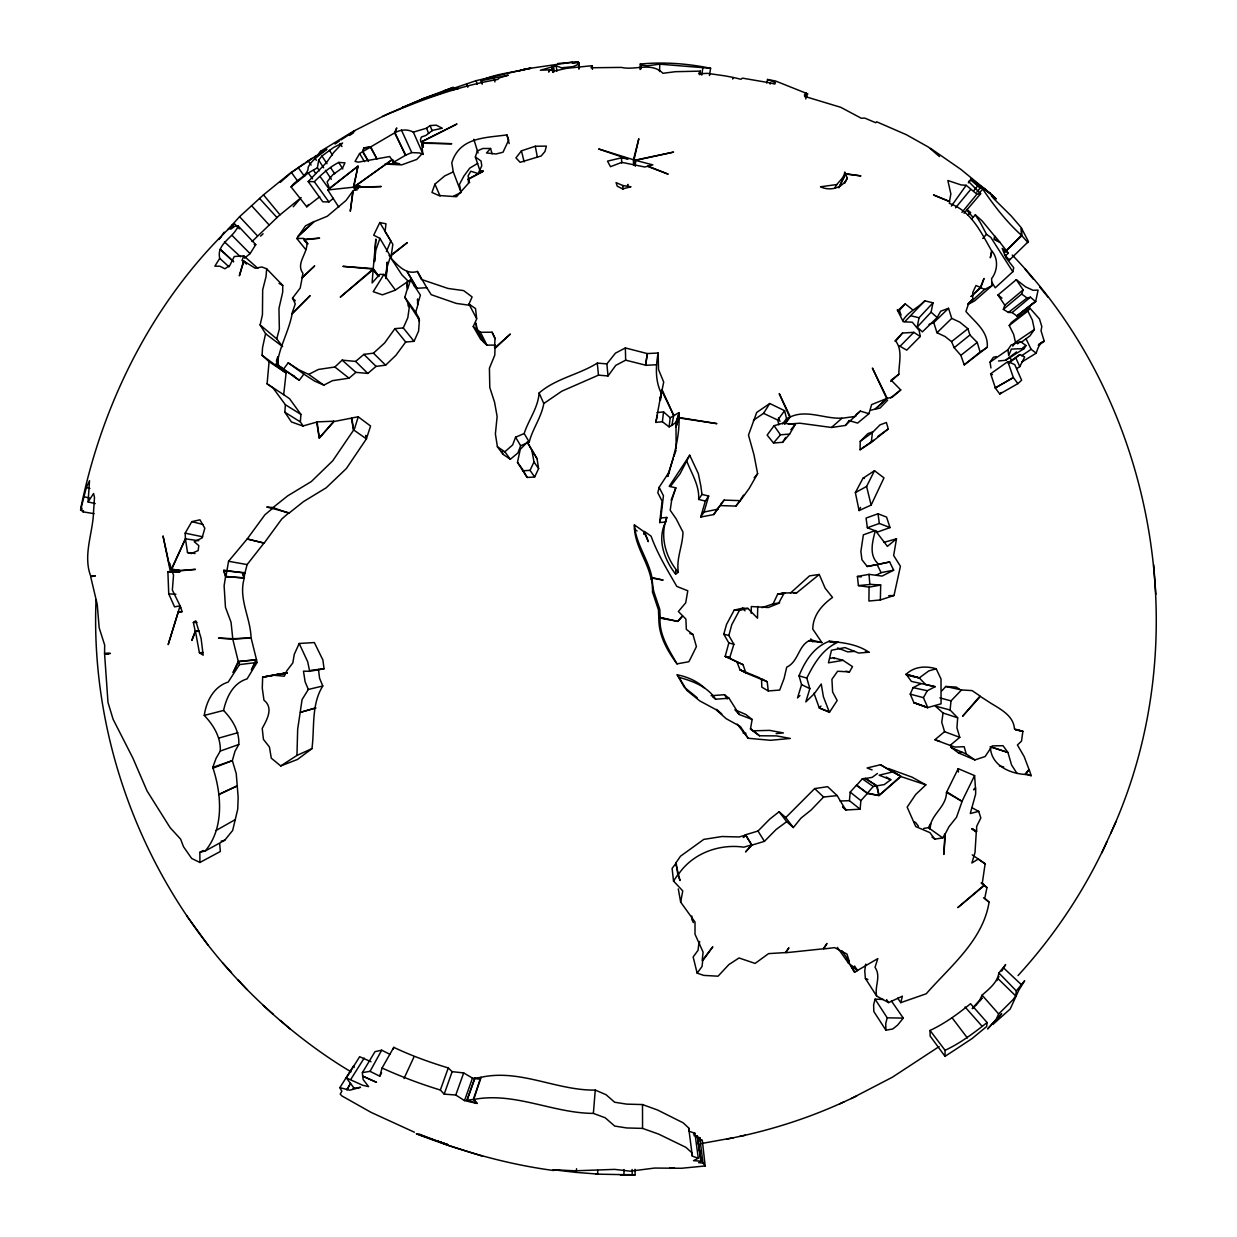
<?xml version="1.0" encoding="UTF-8"?>
<svg xmlns="http://www.w3.org/2000/svg" width="1237" height="1237" viewBox="0 0 1237 1237"><rect width="100%" height="100%" fill="white"/><g stroke="black" fill="none" stroke-linecap="round" stroke-linejoin="round"><path stroke-width="1.5" d="M691.839 916.014L691.823 919.478L693.369 922.647M635.029 1169.336L635.122 1174.887L632.215 1175.011L623.958 1175.15L623.989 1169.599M676.16 448.335L675.99 426.641L679.067 417.951L716.919 423.642L679.113 417.518L675.943 427.074L676.113 422.234L679.283 412.694L679.113 417.518M897.722 998.104L900.752 1002.65L926.25 993.759C950.294 966.298 982.998 940.367 989.074 902.16L984.76 898.263L986.956 887.563L984.451 885.383L957.809 907.587L984.296 885.012L982.317 883.002L985.131 863.813L978.281 859.05L971.865 862.993L975.003 852.587L976.302 831.852L972.313 829.006L976.627 831.326L976.658 826.378L980.817 817.982L978.73 811.364L972.174 807.838M651.93 577.54L651.25 579.797C647.91 561.196 633.823 544.79 634.411 524.905L643.889 531.647L648.343 541.651L644.462 531.415L651.095 536.178C657.496 553.96 667.377 570.056 676.809 586.415L687.787 590.776L685.7 602.836L678.371 611.511L682.468 615.639L677.799 621.376L658.811 617.851L658.44 609.841L652.456 591.92L653.523 590.776L651.822 578.066L663.14 580.091L651.93 577.54C648.544 559.572 635.741 543.893 634.411 524.905M643.874 534.399L643.889 531.647M219.691 843.758L220.356 851.489L199.915 862.467L191.642 858.432L183.509 846.726L180.633 839.15L170.103 827.63L147.033 790.907L132.931 758.188L113.108 719.285L107.99 702.43L104.604 654.157L110.402 653.399L104.557 653.569L104.681 645.111L99.176 627.824L97.228 604.336L90.672 576.689L95.404 575.901L90.703 576.102C82.678 554.81 93.115 532.76 93.579 511.175L94.491 497.382L93.579 493.486L88.09 501.944L95.218 503.552M280.722 765.95L296.957 755.405L297.669 729.351L302.075 699.585L308.338 689.457L322.795 685.994L319.579 678.293L318.636 670.67L318.667 669.387L324.063 668.753L322.888 659.986L314.353 642.56L299.199 643.487L294.251 654.388L292.844 662.877L286.721 670.949L284.263 676.222L272.82 675.155L262.661 677.118L262.275 688.128L263.96 700.204C273.887 707.858 266.852 719.965 262.213 728.392L263.435 739.37L269.419 746.978L271.29 758.173L280.722 765.95L297.545 759.425L311.971 748.632C314.677 727.634 311.136 704.549 322.795 685.994M751.184 613.289L751.323 606.547L768.332 607.506L778.506 603.424L784.227 593.033L796.922 592.662L819.25 574.478L825.125 588.178L832.547 597.44C821.956 604.939 812.895 615.407 812.771 629.107L821.894 642.529L809.075 640.921M757.74 606.393L757.492 618.191L747.937 608.403L742.71 608.14L734.19 610.119L726.521 624.453L723.784 634.21L728.825 642.962L725.222 656.213L743.066 664.686L745.849 672.959L767.203 681.757L768.27 690.942L779.697 690.076L784.057 678.572L786.717 667.16C799.056 661.424 798.128 644.508 810.884 639.946L821.894 642.529M858.416 585.596L869.07 587.158L868.915 601.027L880.357 599.96L880.682 585.055L870.941 584.374L858.416 585.596L857.411 576.457L869.023 574.355L882.089 576.086L893.671 570.164L889.635 561.969L877.064 564.443L881.1 572.654L893.671 570.164M96.053 599.605C89.543 755.034 156.279 911.592 273.222 1014.216M640.086 69.55L640.271 64.046C663.759 61.788 687.525 63.535 710.595 68.282L709.497 75.55M641.153 68.793L641.292 65.128L640.271 64.046M659.553 71.514L659.8 64.185L710.595 68.282M945.006 1056.321L945.083 1050.306L930.038 1030.467C944.975 1023.432 957.871 1013.984 970.519 1003.717L987.095 1022.52L986.662 1026.524L972.127 1038.523L954.253 1050.337L945.006 1056.321L930.116 1036.018L930.038 1030.467M633.808 165.217L634.04 159.789L638.818 138.73L633.437 159.743L633.514 165.201M635.184 165.542L635.416 160.114L673.562 152.105L635.632 160.377L635.261 166.16M766.677 83.049L767.543 79.477L775.537 80.993L806.292 93.301L806.261 94.321L807.622 93.826L805.72 98.975M871.296 442.444L888.274 428.93L886.388 422.513L880.033 424.848L872.41 432.548L871.296 442.444L860.071 449.742L860.241 441.346L867.864 433.646L872.626 431.883M957.67 717.8L943.058 713.007L935.265 706.049L950.093 710.007L957.67 717.8L956.943 727.928L959.773 737.345L950.124 745.401L934.909 739.726L944.573 731.67L959.773 737.345M635.122 1174.887L595.724 1174.114L597.579 1174.068L597.749 1170.372M890.686 381.46L898.851 374.223C898.789 363.291 902.902 350.643 895.758 341.072L902.515 333.047L913.834 332.336L920.235 336.495L906.736 350.148L899.438 345.958M203.115 850.515L199.853 852.308L199.915 862.467M929.93 829.084C930.023 814.843 946.444 807.405 946.475 792.407L958.196 768.656L974.586 775.614L975.436 787.613L973.658 789.824L975.699 788.062L975.622 794.231L970.272 813.529L978.73 811.364M386.238 278.387L387.166 262.074L385.774 278.541L387.088 267.161L390.505 256.368L379.945 238.385L373.698 235.2L379.805 222.536L385.99 223.789L385.078 231.52L392.84 244.292L391.325 254.961L407.329 242.607L391.557 255.178L391.155 258.409L401.948 274.908L408.658 281.649M701.982 494.429L708.677 496.037L705.337 501.062L698.642 499.439L701.982 494.429L700.838 486.002L698.348 473.663L689.72 455.216L669.202 486.342L675.835 487.826L671.567 500.846L670.207 510.262L676.129 518.798L682.963 532.126C682.778 545.749 676.098 558.413 678.324 572.267L675.618 574.107L675.835 570.458M303.189 426.038L300.344 421.879L300.916 414.395L289.52 398.654L283.675 394.665L286.103 373.033L269.078 361.683L262.089 355.297L262.553 347.535L265.584 333.727L260.126 324.929L262.445 314.708L262.677 289.845L266.048 276.578L266.666 268.8L261.842 266.976L255.209 268.243L243.859 261.115L239.359 275.82L243.473 261.363L242.004 260.404L243.813 255.873L257.837 268.321M1016.319 990.914L1015.747 995.955L1012.763 999.975L998.661 1013.953L996.202 1019.288L987.59 1028.968L1001.692 1013.675L992.924 1024.422L1010.212 1009.005L1018.731 990.327L1024.669 980.725L1016.319 990.914L998.877 972.978L1005.635 964.597L1001.707 971.107M930.317 827.213L930.58 823.61L928.399 827.661L923.652 828.419M679.067 417.951C679.484 438.223 673.547 457.195 667.733 476.353M243.055 574.339L244.385 577.787C237.999 598.754 250.709 617.68 251.049 638.168L232.772 638.679L231.041 622.226L225.459 607.29L224.113 585.735L225.536 576.736L223.665 570.458L226.959 570.597L228.551 561.273L247.199 538.976L264.146 543.105L281.835 518.922L288.948 512.783L266.759 507.015L273.021 507.572L288.824 513.309L303.498 501.603L326.212 487.78L346.391 468.514L366.399 438.872L353.566 429.873L351.339 418.137L334.098 421.523L319.27 438.037L316.641 422.111L302.833 426.023L291.437 421.956L284.819 412.215L285.391 404.746L272.944 387.83L267.099 383.857L269.078 361.683M372.955 269.078L378.738 276.191L373.234 268.599L342.881 266.357L372.955 269.078L340.268 297.158L373.141 269.681L372.105 282.964L379.759 274.367L383.918 274.428L395.283 289.922M869.843 584.544L869.023 574.355M595.26 1090.091L606.037 1094.699L614.619 1102.229L626.68 1104.131L642.498 1104.564L657.62 1110.037L683.195 1122.84L688.669 1127.958L688.994 1131.236L694.916 1133.247L698.287 1158.203L692.364 1156.193L692.04 1152.915L685.901 1147.348L658.702 1134.128L642.56 1128.391L626.742 1127.958L614.681 1126.057L605.202 1117.784L593.373 1113.393L595.26 1090.091C556.48 1090.678 519.756 1068.521 480.667 1077.381L473.771 1099.461L477.126 1103.419L464.524 1100.605L455.773 1095.023L444.191 1094.127L440.357 1090.029C420.271 1083.875 401.097 1076.654 382.063 1068.026L379.79 1076.205L370.049 1071.35L362.395 1072.603L362.627 1075.974L376.527 1082.329L362.704 1076.221L363.168 1079.592L368.626 1086.627L362.735 1085.297L346.345 1077.906L359.658 1056.707L371.007 1061.733M867.338 793.52L860.89 800.633L860.132 809.199L849.432 800.679L850.19 792.113L856.638 785L867.338 793.52L879.012 795.515L900.984 776.589L925.864 784.861L915.72 794.463L907.154 807.127L915.751 826.579L929.899 832.625L934.847 839.134L942.764 837.897L944.944 833.846L943.846 854.442L945.331 833.753L948.98 826.733L956.526 817.27L962.401 800.509L974.586 775.614M964.241 364.853L979.982 352.158L979.75 350.813L977.23 342.433L969.916 334.995L967.922 328.733L959.819 322.161L951.732 318.388L948.532 308.291L933.765 322.625L936.981 332.738L945.053 336.51L951.531 341.628L954.175 347.69L960.84 355.328L964.241 364.853L987.265 347.257C988.456 331.222 975.019 322.269 965.927 311.477L968.355 304.317L972.761 298.998L972.792 292.365L975.978 285.531L980.4 287.355L984.018 278.449L980.802 287.68L971.122 296.432M88.09 501.944L89.528 480.683L86.312 487.625L80.544 510.247L81.719 507.866L81.967 511.005L83.126 511.871L94.027 513.649M950.093 710.007L951.021 700.869L961.52 689.968L972.096 690.602L980.06 696.014L962.602 716.254L980.353 696.446L990.914 703.265C1000.718 709.311 1013.675 715.821 1014.464 728.964L1022.891 731.33L1021.499 741.164L1017.417 744.968L1024.143 756.565L1028.998 769.352L1025.086 774.424C1009.237 773.45 990.791 765.007 990.404 746.777L1007.954 752.483L1011.557 764.945L1017.061 773.512M699.214 944.852L699.585 941.465M597.579 1174.068L576.148 1172.398L576.566 1168.718M698.704 944.651L698.055 950.294L693.153 956.974L697.142 973.148L703.745 975.39L718.032 976.194L728.809 964.644L739.03 957.964L755.096 963.422L768.579 953.619L785.34 952.583L788.897 947.82L785.851 952.737L823.208 948.81L826.981 943.444L823.734 948.949L834.588 947.635L846.943 954.021L849.262 961.412L848.489 963.175L857.875 970.225L877.806 958.613L875.023 967.334C881.409 976.534 874.389 986.291 876.646 996.048L888.599 1002.619L902.391 996.187L900.752 1002.65M669.124 426.873L671.877 425.404L673.686 415.385L661.702 390.413L655.811 422.405L662.367 421.709L669.124 426.873L670.191 417.781L678.556 412.833M660.481 400.216L661.702 390.413M662.367 421.709L663.573 411.906L657.017 412.617M199.853 852.308L205.187 851.01L224.747 840.248L232.664 830.444L237.72 809.245L238.169 797.401L236.252 773.651L232.34 760.616L234.999 751.261L238.772 744.519C239.653 731.33 232.401 719.702 223.588 710.44C226.448 697.204 233.066 683.025 247.106 678.881L257.064 662.46L256.198 659.599L238.602 661.733L233.082 672.557L238.262 661.378L232.772 639.142L218.501 638.106L232.772 638.679M656.491 364.745L645.637 365.317L647.276 353.581L658.115 353.009L658.548 369.585L663.712 382.109L659.893 400.432L661.223 393.134C655.084 380.656 655.734 366.415 658.115 353.009M373.234 268.599L375.847 239.097L374.533 261.595L375.847 250.214L379.945 238.385M865.684 964.102L864.756 970.829L865.405 978.482L876.646 996.048M645.637 365.317L647.276 353.581L625.365 347.937L615.454 353.148L606.872 363.894L608.032 375.955L598.461 375.151L561.799 391.201L543.785 403.525C541.419 417.395 532.668 428.497 529.235 442.042L520.653 445.753L517.932 452.928L510.324 459.283L502.871 454.211L497.398 446.727L495.388 433.924L497.135 416.513L494.568 402.257L489.79 387.521L489.419 368.178L494.785 355.127L495.001 348.401L510.34 334.052L494.599 348.045L494.986 338.706L492.079 332.227L480.435 332.274L477.065 329.351L475.998 323.073L476.647 329.459L483.992 342.108L480.575 339.185L473.23 326.522L476.709 318.899L475.518 308.539L468.962 304.086L472.101 296.942L463.674 290.618L448.01 288.453L421.322 279.423L417.426 271.46C406.123 274.97 398.144 265.615 391.155 258.409M659.677 522.555L660.836 517.963L666.82 517.437L665.661 522.029L659.677 522.555L662.12 501.171L657.806 492.743L659.135 487.332L669.495 471.452L667.516 476.4L673.299 458.107M943.058 713.007L941.744 722.253L944.573 731.67M660.836 517.963L663.449 495.743L659.135 487.332M699.786 74.73L700.312 71.127L675.325 71.7L662.939 73.292C651.234 61.634 635.308 70.695 621.33 67.401L590.977 67.772L592.307 65.685L566.345 68.36L554.593 71.004L550.372 69.767L548.64 72.055L549.754 69.844L540.368 70.231L556.248 65.762L561.459 67.819L572.932 66.643L576.952 64.958L578.808 62.685L579.411 68.19M701.735 75.086L702.848 67.819M752.127 719.455L739.262 714.491L734.902 709.775L745.834 714.491L752.127 719.455L750.457 729.15L759.533 735.783L776.48 735.891L790.35 738.443L770.481 740.298L748.215 738.273L737.237 724.124M319.455 170.799L317.414 167.799L318.682 160.083L321.945 156.017L333.665 147.435L342.587 143.013L333.665 152.491L326.784 162.171L308.199 181.561L322.78 201.801L328.918 201.94L333.433 198.337M883.79 542.409L896.5 538.791L893.655 555.521L900.428 566.268L893.995 595.523L880.357 599.96M225.938 576.442L226.912 571.061L244.957 572.7L243.998 578.081L225.938 576.442L223.665 570.458L229.293 571.107M697.142 973.148L702.044 966.468L702.693 960.824L712.806 946.769L702.168 960.608L703.095 952.134L695.008 934.213L695.024 922.044L680.659 902.113L682.762 890.903L673.531 881.053L672.093 868.389L676.175 863.086L677.814 874.652L680.025 880.497L675.634 863.256L680.505 856.205L703.807 839.382L722.052 836.521L739.169 836.97L745.756 835.052L751.601 844.902L745.571 851.937L751.895 845.134L764.435 841.346L776.094 829.517L786.701 821.677L793.334 827.538L801.05 818.059L811.116 810.019L823.595 797.015L837.155 795.623L845.768 809.988L860.132 809.199M356.921 190.235L354.091 185.473L357.988 166.16L329.444 188.411L327.125 181.901L332.629 174.896L342.773 167.598L344.953 162.82L338.737 162.418C329.088 167.412 321.883 174.17 314.322 181.7L308.199 181.561M948.532 308.291L940.677 311.198L937.167 317.507L922.415 331.856L917.174 327.125L919.045 317.77L932.976 302.833L924.797 300.823C917.885 308.09 908.345 311.477 902.917 320.429M917.174 327.125L931.09 312.188L932.976 302.833M606.872 363.894L597.301 363.09C578.761 374.78 555.97 378.321 539.116 392.979C538.08 407.916 528.647 419.621 524.163 433.522L515.582 437.218L512.659 444.918L504.851 451.799L497.398 446.727M998.877 972.978C997.486 982.518 988.951 989.09 982.085 995.166L979.719 1000.068L972.344 1008.356M205.187 851.01C224.314 828.326 221.624 794.015 212.764 767.388L216.042 758.374L220.279 751.06C220.897 737.267 213.553 725.176 204.275 715.419C206.254 701.286 213.738 686.612 228.196 682.066L239.483 664.594L238.602 661.733M355.39 190.328L353.395 187.204L357.988 166.16L327.79 189.972L338.783 207.151M1021.855 361.977L1036.204 353.148C1037.673 348.741 1039.327 342.896 1044.244 341.257L1041.028 330.774L1041.817 326.537L1039.467 318.96L1029.926 308.168L1011.278 322.594L1009.222 325.486L1013.721 334.531L1015.469 342.324L1012.794 346.159M517.483 462.375L520.251 449.387L527.287 442.166L537.059 458.757L538.605 468.622L534.662 477.018L527.148 477.451L517.483 462.375L522.957 469.859M655.811 422.405L657.45 414.983M878.842 564.381L867.23 566.484L861.942 559.758L860.875 551.516L863.364 534.832L875.332 530.549C872.533 541.636 868.389 555.8 878.842 564.381L889.635 561.969M80.962 507.371C102.795 401.004 154.749 298.086 234.272 223.51L239.375 228.814M415.694 312.296L418.075 304.209L417.58 298.952L417.611 304.348L420.41 295.133L410.498 279.856L407.019 282.067L407.22 289.226L404.824 297.328L415.694 312.296L418.941 318.141L418.864 320.955L418.462 318.296L419.405 319.981L418.585 331.114L414.055 341.319L405.674 342.03L395.917 355.297L385.619 365.178L376.063 366.384L367.806 373.419L355.916 372.368L349.05 378.182L332.552 380.64L323.847 385.124L314.507 381.042L303.869 374.115L299.292 380.254L278.511 365.564L277.923 359.781L276.933 359.519L277.753 356.612L278.047 365.796L276.021 364.451L277.923 359.781C280.985 344.087 289.149 329.8 292.118 313.904L310.131 295.612L291.917 313.672L295.272 303.869L292.489 298.163L300.174 288.097L302.168 277.877L314.662 265.893L302.014 277.706L302.972 273.331C295.566 263.589 307.472 253.755 306.931 243.287L304.055 239.808L319.61 238.169L304.364 239.313L303.591 238.385L296.803 238.494L305.477 225.861L313.951 221.531L297.7 236.731L314.167 221.655L327.279 216.259L346.02 200.471L352.839 191.086L350.287 211.249L353.225 190.915L357.864 187.421L381.212 186.54L358.204 187.034L359.998 185.782L356.132 185.596L357.941 188.72M745.865 672.619L740.174 669.851L759.905 677.938M265.584 333.727L282.624 346.623L276.732 338.876L279.346 329.011L278.959 308.43L282.685 292.21L282.747 285.422L266.666 268.8M913.664 702.554L927.765 707.564L941.063 703.807L941.017 679.005L936.208 668.8C925.755 665.676 914.282 666.403 906.149 674.273L911.375 681.386L935.157 686.69L927.286 690.741L923.436 697.668L927.765 707.564L913.664 702.554L927.425 707.703M666.82 517.437C659.599 536.069 665.521 557.593 678.324 572.267M883.373 999.465L875.1 999.156L873.631 1004.707L873.817 1011.526L885.924 1030.205L892.758 1028.983L897.567 1025.148L903.288 1018.097L891.398 1000.949M875.1 999.156L887.223 1017.835L885.754 1023.386L885.924 1030.205M991.734 282.067L995.244 287.819L1012.809 271.753L1013.737 267.702L1006.145 257.992L1002.171 248.39L1008.325 253.121L1005.588 255.719M729.397 657.96L725.299 656.445L729.722 657.697L733.881 644.261L728.84 635.509L731.763 624.716L739.432 610.382L747.937 608.403M279.964 674.985L280.505 673.84L287.123 672.851M367.559 159.805L362.936 151.517L363.972 147.883L370.775 146.847L394.557 132.916L396.721 127.937L395.02 132.73L405.349 155.274L411.766 152.599L419.559 152.94L422.838 154.269M782.588 423.966L786.531 418.616L784.614 410.684L769.77 403.509L756.704 412.447L748.493 435.099L753.952 454.675L757.616 473.663L749.235 488.368L740.375 500.645L724.124 500.104L713.749 514.546L700.699 517.066L705.337 501.062M700.699 517.066L704.039 512.041L708.677 496.037M848.969 420.534L857.597 423.1L868.962 413.684L871.59 404.623L886.713 398.515L872.394 368.054L887.192 398.376L874.946 409.215L879.986 408.071L887.671 400.154M83.126 511.871L83.497 510.634M813.961 693.168L819.296 707.981L829.439 712.357L837.171 700.529L832.609 691.978L831.929 679.299L837.619 671.243L849.463 671.907L852.54 666.65L843.046 660.342L828.434 662.816L831.48 650.245L844.995 647.585L858.694 653.059L868.992 652.224C857.473 644.322 842.768 642.42 829.053 641.338C813.559 647.245 805.009 661.13 799.025 675.819L801.561 684.633L797.525 697.915L799.937 695.581M829.053 641.338L838.191 642.096C822.574 648.961 814.07 663.511 806.787 678.108L809.848 688.622L805.813 701.92L814.286 693.71L821.244 684.03L823.394 696.74L829.439 712.357M410.498 279.856L407.7 289.071L407.019 282.067L395.175 290.216L382.403 294.839L373.234 291.685L383.918 274.428M365.765 435.532L366.399 438.872L370.574 426.038L358.235 416.823L354.555 428.682L332.722 460.813L311.322 481.549L287.695 495.851L273.021 507.572M177.54 572.082L167.876 571.649L168.742 593.884L174.556 606.872L180.076 605.821L182.071 611.449L178.329 611.959L168.17 644.616L180.076 605.821L172.345 590.049L173.536 575.081L172.206 571.587L195.461 569.376L172.221 571.046L171.649 569.407L185.442 538.822L185.163 533.162L186.37 531.044L191.812 521.643L199.946 519.818L204.832 528.23L202.079 537.956L194.224 541.682L198.817 545.625L198.167 550.573L191.333 553.527L187.498 552.537L185.442 538.822L198.755 540.739M665.661 522.029C656.77 539.394 664.284 559.789 675.618 574.107M263.914 543.151L247.106 564.582L244.911 573.148L226.959 570.597M679.283 412.694L676.113 422.234L671.877 425.404M480.126 171.123L475.348 156.975L477.296 150.945L482.801 148.502L490.563 148.471L492.079 153.836M874.497 470.694L866.596 486.45L855.37 492.604L859.081 510.556L871.126 505.083L883.976 477.884L874.497 470.694L862.962 478.286L855.37 492.604M671.181 500.073L675.835 487.826M805.117 96.764L806.292 93.301L807.622 93.826M1016.288 279.67L1025.628 286.891L1033.127 290.308L1038.09 290.107L1035.632 301.627L1016.969 316.053L1012.113 312.559L1008.418 312.42L1003.346 309.374L1004.8 305.23L1023.123 289.891L1016.288 279.67L997.981 295.009L1004.8 305.23M1003.346 309.374L1021.654 294.035L1023.123 289.891M444.191 1094.127L452.139 1071.659L448.273 1067.933C429.517 1062.258 411.442 1055.733 393.783 1047.352L382.063 1068.026M464.524 1100.605L472.488 1078.123L478.58 1079.097M466.967 1100.389L474.915 1077.922M440.357 1090.029L448.273 1067.933M673.902 456.407L676.144 450.113M455.773 1095.023L463.689 1072.927L472.488 1078.123M466.983 1100.203L474.9 1078.107L481.178 1077.381L473.261 1099.477L466.983 1100.203L477.126 1103.419L473.261 1099.477M195.461 631.349L199.404 652.749L203.162 655.177L201.105 638.4L195.74 620.804L193.359 622.458L195.214 631.117L191.859 640.395L195.461 631.349L199.049 631.272M490.563 148.471L486.497 152.971L496.052 153.976L503.011 152.244L508.685 140.075L506.938 134.91C485.09 137.941 459.607 137.152 451.783 162.82L453.283 171.881L444.717 175.917L434.914 184.174L431.96 192.446L438.718 195.477L456.484 196.729L468.467 183.292L468.344 179.272L483.296 171.216L479.662 170.52L481.765 165.82L481.085 161.057L475.348 156.975M354.091 185.473L355.869 185.473L392.438 159.635L393.984 162.944L389.701 156.542L358.204 162.171L355.065 161.398L359.596 153.543L362.565 151.687L363.972 147.883L370.389 147.188L376.852 158.769M651.822 578.066L652.626 591.564M1110.671 833.429C1197.942 643.843 1157.121 405.179 1012.237 255.038M1016.706 368.564L1019.783 366.631L1024.684 356.952L1019.876 354.571L1007.985 362.797M393.103 1049.115L393.783 1047.352M670.392 486.466L680.01 473.833L689.72 455.216M913.818 702.461L910.231 694.127L913.092 687.648L920.962 683.613M386.408 251.606L390.83 240.937L379.805 222.536M1004.459 254.575L1009.377 260.141L1009.84 259.043M1009.377 260.141L1028.442 241.54L1021.19 227.623L1011.278 216.027L993.759 198.678L991.285 195.662L994.378 197.642L991.687 194.766L996.249 198.941L983.631 188.225L987.775 191.89L985.827 190.452M278.511 365.564L283.644 368.982L288.206 362.843L298.859 369.755L308.709 374.394L318.373 369.461L334.871 367.002L342.154 360.137L355.622 361.42L363.894 354.37L373.435 353.163L384.661 342.943L394.897 328.64L403.277 327.929L407.808 317.739L409.524 305.74L408.55 303.003L408.519 306.59L408.071 303.158L404.824 297.328M1018.036 975.56C1054.357 935.852 1084.633 890.485 1106.991 841.516M1101.842 852.927L1116.037 821.584M859.081 510.556L860.55 507.356M404.02 1078.478L413.9 1057.078M293.246 206.78L299.818 199.172M180.215 570.489L171.402 569.113L185.442 538.822M256.198 659.599L251.389 669.975L256.554 659.939L251.065 637.704L232.772 639.142M838.949 187.668L845.489 173.69L844.763 172.036C844.051 178.978 837.279 181.932 834.913 187.916M998.506 361.003L1005.604 360.261L1016.582 351.942M534.662 477.018L530.054 470.354L533.997 461.958L531.833 450.144L527.287 442.166M761.915 607.661L773.094 603.888L777.656 594.177L784.227 593.033M996.898 980.585L998.939 976.441M838.872 187.545L845.691 174.046L860.921 175.901L845.489 173.69M844.701 183.262L847.268 178.205L845.691 174.046M990.914 367.946L990.079 362.116L1007.892 349.793L1011.124 345.015L1020.448 341.582L1026.03 345.54L1024.112 348.602L1005.604 360.261M789.608 434.094L795.391 424.214L782.727 423.209L774.053 425.729L767.141 435.099L773.512 443.001L782.634 442.305L789.608 434.094L780.47 434.79L773.512 443.001M370.049 1071.35L381.692 1050.198L389.81 1054.233M379.79 1076.205L381.584 1072.943M229.031 266.852L219.738 258.332C216.119 243.797 233.623 237.875 238.2 225.969L255.765 244.617L250.075 253.631L244.524 258.162M234.272 223.51L232.401 226.618L232.401 224.809L230.747 229.201L234.937 226.17L238.2 225.969M362.395 1072.603L374.997 1051.651L381.692 1050.198M673.531 881.053L677.814 874.652M782.634 442.305L785.665 437.419M350.875 1079.252L364.188 1058.068M414.41 1132.226L370.992 1112.341L341.845 1095.889L340.206 1094.065L341.845 1091.281L339.866 1087.648L353.55 1065.954L354.138 1067.546M753.395 420.286L763.554 413.344L769.77 403.509M740.546 499.686L743.437 495.14M700.312 71.127L698.611 73.772L707.425 73.354L725.547 75.967L732.984 77.39L732.66 79.013L733.618 77.514L740.963 79.276L742.37 78.132L770.264 82.91L770.094 84.008L770.867 83.08L774.764 84.07L775.475 82.693L767.543 79.477M713.749 514.546L718.651 507.046M219.738 258.332L214.851 266.187L219.892 266.233L224.887 268.785L229.773 265.507L234.288 256.492L243.813 255.873M990.079 362.116L993.311 357.338L996.388 356.565M678.371 874.482C692.349 853.437 719.176 843.572 743.824 847.175L751.601 844.902M1029.926 308.168L1027.87 311.059L1032.385 320.105L1034.364 329.521L1029.911 335.907L1021.468 342.139M719.625 505.546L735.891 506.103L739.618 500.97M403.71 106.846L402.35 107.449L421.848 99.285L387.135 114.191L353.643 131.122L320.955 151.053L318.527 154.331L326.908 149.167C320.476 154.841 311.987 159.403 308.183 167.242C308.616 175.762 295.519 179.891 291.082 186.926L306.761 206.811L319.764 196.729M778.862 424.801L777.702 420.054L784.614 410.684M784.861 423.812L789.794 417.116L779.233 393.598L790.335 416.931L784.629 423.889M608.032 375.955L615.763 365.379L625.659 360.168L645.76 365.193M788.263 424.044L799.875 423.209L831.666 427.492L845.428 425.435L848.706 421.09M976.735 192.152L980.292 187.916L970.628 179.999L968.602 181.53L980.647 193.761L976.921 194.209L966.174 185.303L951.392 206.069M306.761 206.811L308.539 204.492M806.292 93.301L804.498 94.584L804.653 96.393L840.773 107.325L861.23 118.211L864.849 118.118L875.765 122.757L876.631 121.783L906.412 134.74L928.554 147.157L939.501 156.573M320.955 151.053L318.033 154.656L290.03 173.257L263.496 194.858L239.576 216.707L227.995 229.494L229.835 228.319M968.308 182.844L970.628 179.999M973.936 190.544L977.4 186.261M979.689 1001.011L982.054 998.12M219.026 239.514L220.619 237.55M790.83 429.765L795.391 424.214M955.552 207.831L970.55 189.632M720.754 504.186L724.124 500.104M961.922 212.393L976.921 194.209M735.891 506.103L740.375 500.645M975.854 1005.511L981.962 998.166M979.132 193.281L982.688 189.045L975.916 182.921L990.729 193.807L960.871 169.376L930.518 148.347M845.428 425.435L860.333 411.117L868.962 413.684M847.268 178.205C842.552 188.132 830.027 191.426 820.533 186.787L836.521 184.576M964.025 213.228L980.647 193.761M301.148 197.595L279.16 215.532L252.008 241.555M754.137 477.729L757.616 473.663M743.313 837.325L745.463 834.82L758.003 831.032L769.661 819.203L779.109 811.735L785.742 817.58L793.334 827.538M967.844 215.269L970.21 212.532M982.796 238.494L986.477 234.257L980.554 223.016L975.328 214.836L971.524 219.073M877.45 773.481L872.209 777.346L865.096 778.552L877.141 785.773L879.012 795.515L876.6 785.99L865.637 778.32L862.297 778.815L856.499 785.433L867.462 793.087L879.012 795.515L900.675 776.156L880.481 764.744L867.106 767.976L872.1 769.924M867.462 793.087L873.26 786.485L876.6 785.99M820.966 706.08L819.296 707.981L829.115 711.723M941.929 690.787L945.733 686.473L956.294 687.107L959.479 689.272M224.191 232.169L220.712 237.411M785.742 817.58L814.657 788.603L827.646 786.67L837.155 795.623M521.457 150.837L515.953 157.872L520.128 162.31L541.188 155.97L544.976 151.486L546.383 146.121L535.281 146.244L521.457 150.837L524.132 161.877M899.222 310.533L905.268 303.869L912.597 309.76M1017.881 383.609L999.774 394.015L995.244 387.954L1013.35 377.563L1017.881 383.609L1021.623 380.238L1014.757 364.621L1007.846 361.591L990.651 373.775L995.352 387.846M652.456 591.92L653.523 590.776L659.8 609.454L660.171 617.464L677.799 621.376L682.901 616.011L685.886 619.026L686.334 629.37L692.936 634.457L696.416 646.595L690.54 658.548L688.793 661.749L677.01 663.882C667.006 650.399 658.13 634.581 658.919 617.34L668.15 619.412M904.896 321.62L924.797 300.823M743.499 837.464L745.756 835.052M894.877 341.072L902.515 333.047M1004.908 252.271L1021.437 235.308L1021.375 228.304L1021.839 235.695L1027.978 242.638M967.721 304.163L972.761 298.998M900.335 346.004L913.834 332.336M280.227 182.427L291.391 172.592L304.271 163.439M971.184 296.493L980.4 287.355M999.774 394.015L1001.336 392.454M873.508 440.264L860.071 449.742M936.981 332.738L951.732 318.388M1008.557 363.446L1019.876 354.571M1004.568 251.946L1021.839 235.695M886.713 398.515L875.425 409.076L870.616 410.251M260.559 236.128L263.11 233.778M317.414 167.799L308.26 172.964L291.082 186.926M991.888 285.793L984.606 289.412L967.999 304.426L974.617 300.885L991.888 285.793L991.626 278.541C997.671 270.795 998.475 258.873 992.012 251.142L990.311 257.775L991.595 250.802C980.864 232.092 971.339 211.001 949.32 203.394L949.691 201.739L933.487 194.936L949.506 201.384L950.866 193.884L947.851 180.509L961.118 184.931L966.174 185.303M905.268 303.869L899.036 309.482L901.124 315.095L897.289 309.76L903.196 321.744L912.334 322.223L919.168 330.511L920.235 336.495M898.851 374.223L891.119 380.13L900.722 389.933L892.233 397.232L887.192 398.376M831.573 427.383L841.918 418.276L855.788 416.328M987.095 1022.52C973.844 1033.003 960.577 1043.054 945.083 1050.306M790.443 593.064L809.555 575.854L819.25 574.478M972.375 1008.634L974.895 1006.439M448.351 1144.874L416.281 1133.757C460.597 1151.028 506.521 1164.233 553.743 1170.527M1012.113 312.559L1030.436 297.205L1035.632 301.627M896.5 538.791L887.424 546.352L875.332 530.549M856.066 414.658L860.333 411.117M272.898 508.098L264.904 514.793L247.199 538.976L264.146 543.105M1016.969 316.053L1035.585 301.318L1016.737 316.023M954.175 347.69L969.916 334.995M951.531 341.628L967.922 328.733M960.84 355.328L977.23 342.433M890.578 397.881L900.722 389.933M1008.418 312.42L1027.066 297.993L1030.436 297.205M1009.222 325.486L1027.87 311.059M1017.51 343.809L1020.448 341.582M356.132 185.596L392.191 159.511M886.295 777.022L890.81 779.727L884.269 784.583L877.141 785.773M395.02 132.73C400.541 129.452 407.638 129.019 413.328 132.127L426.564 128.2L430.105 125.586L436.244 125.169L442.305 128.231L432.471 130.38L425.899 135.451L421.353 137.029L420.394 140.028L423.41 147.048L421.57 141.946L456.963 124.009L421.353 141.822M939.115 1046.595L892.356 1077.226L851.242 1098.564M860.241 441.346L872.41 432.548M877.621 436.615L888.274 428.93M339.309 141.08L335.057 144.018M987.265 347.257L979.982 352.158M1015.469 342.324L1034.364 329.521M1022.875 347.674L1026.03 345.54M1021.669 355.73L1031.117 349.329L1036.204 353.148M349.53 135.467L353.658 132.684M305.833 162.403L312.064 158.259M340.886 139.967L354.725 130.983L353.643 131.122M392.964 162.604L405.813 155.104L394.557 132.916M1038.245 345.2L1044.244 341.257M693.447 1134.159L694.916 1133.247M477.729 163.346L469.72 168.17L463.89 176.087L459.422 184.468L461.092 192.415L453.531 196.204M846.201 958.489L854.612 972.282L857.427 970.628L854.628 966.035M362.936 151.517L370.389 147.188M995.244 387.954L1013.35 377.563L1007.846 361.591M906.365 675.093L919.277 677.907L928.801 670.902L936.208 668.8M216.104 830.444L235.386 819.543M876.059 575.298L881.1 572.654M698.287 1158.203L693.493 1160.677L701.193 1161.141L697.189 1135.844L694.019 1135.628M468.127 179.056L483.296 171.216L479.337 170.861L478.24 173.582L470.802 171.216L468.065 175.886L469.426 182.473M315.172 156.202L316.177 155.707M237.21 785.758L218.624 794.602L237.303 785.974M739.881 1136.401C775.738 1128.608 810.838 1117.135 844.16 1101.765M839.877 1103.806L856.7 1095.997M786.531 418.616L789.794 417.116M382.542 116.448C420.023 100.321 457.953 86.219 497.831 79.431L499.3 77.9L508.314 75.21L481.178 80.699C493.888 73.895 514.731 72.21 530.457 68.375L523.715 69.21M296.957 755.405L311.971 748.632M790.335 416.931C806.648 409.231 824.569 419.065 841.686 418.137L841.918 418.276M213.104 768.115L232.34 760.616L212.764 767.388M441.686 93.038L431.45 96.471L454.52 87.858L443.418 91.09L453.422 87.348L452.541 87.641L421.832 99.084L476.137 80.668L530.611 67.989M929.064 324.372L933.765 322.625M878.038 513.772L866.07 518.056L867.353 527.751L878.038 531.864L890.006 527.58L886.573 517.112L878.038 513.772L879.321 523.452L890.006 527.58M867.353 527.751L879.321 523.452M220.279 751.06L238.772 744.519M701.193 1161.141L698.673 1162.672L702.972 1163.058L705.167 1165.965L702.307 1140.359L700.451 1139.602L699.771 1137.653L696.91 1137.391M950.495 745.447L951.253 747.55L958.536 752.946L974.911 759.905L985.116 756.534L992.229 745.896L1003.006 745.695L1007.954 752.483L990.404 746.777M658.811 617.851L660.171 617.464M219.104 738.01L237.921 732.675M958.536 752.946L961.767 752.081M204.275 715.419L223.588 710.44M221.191 841.114L224.747 840.248M554.068 71.761L553.635 66.241L552.197 66.411L553.387 71.901M900.675 776.156L892.542 771.965L879.151 775.212L890.81 779.727M633.437 159.743L598.693 148.981L628.118 159.063L621.484 157.826L607.506 161.135L610.49 166.686L621.84 162.356L644.802 166.995L647.446 166.315L668.181 174.17L647.771 166.021L652.889 164.892L635.632 160.377M518.04 71.019L527.039 68.916M830.027 658.471L833.413 657.728L843.046 660.342M701.101 1143.591L733.448 1137.715M726.83 1139.169L745.292 1135.21M718.233 509.087L704.039 512.041M867.23 566.484L875.595 564.737M793.783 593.296L796.922 592.662M528.833 68.499L572.762 62.113M552.939 71.885L552.197 66.411L553.635 66.241M777.779 594.286L784.985 592.91L777.656 594.177L783.423 594.27M263.295 677.196L280.227 674.072L262.661 677.118M869.07 587.158L880.682 585.055M308.338 689.457L305.106 681.757L303.467 671.134L309.683 671.32L324.063 668.753M358.235 416.823L351.849 417.936L353.566 429.873M773.094 603.888L779.666 602.759M473.771 1099.461C514.638 1091.637 552.877 1113.223 593.373 1113.393M272.65 675.371L286.907 672.959M416.962 288.283L407.081 271.521L416.962 288.283L426.78 287.695L431.234 294.7L456.314 303.421L470.23 305.338M659.8 64.185L647.245 65.793L641.292 65.128M239.483 664.594L257.064 662.46M578.962 69.226L578.344 61.85L572.004 62.963L578.808 62.685M311.075 670.268L318.667 669.387M327.79 189.972L353.395 187.204M623.958 1175.15L625.891 1174.964L620.294 1174.825L629.896 1174.624M698.92 1140.684L702.307 1140.359M705.167 1165.965L681.494 1168.269L654.62 1168.053L630.221 1171.176L614.65 1169.382L574.958 1170.805L553.032 1169.723L576.148 1172.398M557.902 63.489L578.344 61.85M776.171 733.603L783.408 732.922L769.538 730.371L753.225 730.82L750.503 728.5M104.604 654.157L108.346 653.816M854.581 651.342L847.732 651.899L837.635 647.941M199.404 652.749L202.976 652.456M238.262 661.378L256.554 659.939M711.105 695.704L724.465 694.715L729.01 698.225L739.262 714.491M712.62 696.864L715.651 699.214L729.01 698.225M522.555 470.802L530.054 470.354M104.557 653.569L108.315 653.399M840.124 801.004L849.432 800.679M903.288 1018.097L887.223 1017.835M178.329 611.959L182.117 611.836M888.754 595.662L893.995 595.523M477.065 329.351L483.574 342.216L486.961 345.138L495.264 345.108M193.359 622.458L197.023 622.458M195.214 631.117L198.879 631.117M423.147 146.584L421.755 143.245L451.737 143.724L422.095 142.935L421.57 141.946M168.742 593.884L175.87 594.239M734.19 610.119L739.432 610.382M254.203 244.524L255.765 244.617M225.536 576.736L244.385 577.787M172.206 571.587L179.721 572.19L172.221 571.046M463.689 1072.927L452.139 1071.659M167.876 571.649L173.335 572.221M865.328 651.837L868.992 652.224M743.081 732.922L745.973 733.278M857.411 576.457L861.153 576.952M187.498 552.537L195.013 553.511M171.649 569.407L179.164 570.396M1024.112 348.602L1011.356 349.081L1008.727 355.607L1007.892 349.793M228.551 561.273L247.106 564.582M697.158 697.668L684.293 687.246L677.196 674.814C687.262 676.732 697.452 681.2 704.827 688.282M223.665 570.458L226.912 571.061M1031.21 775.661L1025.086 774.424L1029.215 769.77L1031.21 775.661L1025.983 773.728M845.892 671.181L849.463 671.907M185.163 533.162L202.698 536.796M1015.5 729.799L1022.891 731.33L1015.453 729.521M622.783 185.519L627.128 186.215L627.87 184.375L627.747 186.261L630.978 186.756L622.659 188.905L617.278 186.215L616.072 182.628L622.783 185.519L622.984 189.153M913.092 687.648L927.286 690.741M945.733 686.473L961.52 689.968M829.006 641.493L834.094 642.668M935.157 686.69L925.57 684.478L919.277 677.907L906.149 674.273L919.277 677.907M634.04 159.789L635.416 160.114M86.312 487.625L89.899 488.491M83.93 496.686L89.311 498.001M910.88 315.76L919.045 317.77M191.812 521.643L202.837 524.395M999.481 765.904L1003.748 766.986M723.784 634.21L728.84 635.509M728.825 642.962L733.881 644.261M939.904 697.9L951.021 700.869M910.231 694.127L923.436 697.668M725.454 656.275L729.722 657.697M799.025 675.819L806.787 678.108M482.677 1156.255L447.902 1145.246L419.034 1134.004M339.866 1087.648L349.746 1090.214L360.539 1087.308L353.086 1088.436L354.014 1088.05L346.345 1077.906M689.798 633.452L692.936 634.457M913.787 821.832L915.519 822.404L918.503 826.301M725.299 656.445L743.066 664.686M934.909 739.726L939.764 741.38M950.124 745.401L954.979 747.055L964.164 746.7L966.221 753.967L974.911 759.905M677.196 674.814L679.005 677.366C692.952 681.154 707.471 686.566 715.651 699.214M865.405 978.482L867.91 979.457M951.253 747.55L966.221 753.967M863.256 477.992L864.416 478.487M763.554 413.344L777.702 420.054M282.747 285.422L279.067 283.397M980.802 287.68L984.606 289.412M801.561 684.633L809.848 688.622M990.651 373.775L992.445 374.672M767.203 681.757L761.513 678.634L761.837 687.169L768.27 690.942M740.174 669.851L745.849 672.959M658.919 617.34L660.063 617.974C659.058 634.89 668.97 649.734 677.01 663.882M925.864 784.861L912.179 777.207L888.336 768.502L900.984 776.589M972.019 828.697L976.627 831.326M946.475 792.407L962.154 801.437L946.954 791.912M389.021 255.518L390.505 256.368M880.481 764.744L892.542 771.965M351.03 1071.83C319.409 1053.058 290.308 1030.313 263.249 1005.465M285.391 404.746L300.916 414.395M284.819 412.215L300.344 421.879M286.103 373.033L262.089 355.297M276.021 364.451L294.622 376.62L292.597 375.275M267.099 383.857L283.675 394.665M971.88 828.929L976.302 831.852M294.159 376.852L299.292 380.254M972.251 854.875L985.131 863.813M862.297 778.815L873.26 786.485M308.709 374.394L323.847 385.124M634.38 529.034L637.086 530.967M928.399 827.661L942.764 837.897M931.987 837.093L934.847 839.134M1027.066 297.993L1021.654 294.035M288.206 362.843L303.869 374.115M986.477 234.257L990.868 237.442L1012.809 271.753M857.427 970.628L850.963 965.865L854.612 972.282M990.729 193.807L970.658 178.545L980.292 187.916M414.163 285.886L416.915 288.005M997.981 295.009L1001.97 298.117M981.358 883.203L986.956 887.563M983.477 897.784L989.074 902.16M334.871 367.002L349.05 378.182M981.405 882.739L984.296 885.012M753.225 730.82L759.533 735.783M850.19 792.113L860.89 800.633M981.513 882.971L984.451 885.383M931.09 312.188L937.167 317.507M260.126 324.929L276.732 338.876M473.23 326.522L476.647 329.459M842.66 806.555L846.51 809.879M966.855 209.393L970.736 212.749M663.573 411.906L670.191 417.781M280.443 1020.51L290.169 1029.06M716.671 709.435L721.836 713.996M243.473 261.363L246.287 263.852M342.154 360.137L355.916 372.368M975.328 214.836L982.132 220.928L994.502 235.958L994.362 239.344L1000.006 242.452L1008.325 253.121M292.489 298.163L295.334 300.777M224.438 241.88L240.519 256.77M843.046 807.436L845.768 809.988M814.657 788.603L823.595 797.015M1003.501 967.829L1021.499 984.776M243.859 261.115L246.55 263.682M997.687 978.328L1015.747 995.955M373.435 353.163L385.619 365.178M363.894 354.37L376.063 366.384M355.622 361.42L367.806 373.419M232.123 235.494L250.075 253.631M967.226 210.677L972.993 217.279M1021.437 235.308C1006.191 221.469 994.038 205.651 982.688 189.045M833.413 657.728L834.326 658.702M239.576 216.707L257.234 235.618M222.567 962.834L231.52 972.607M238.138 979.89L246.936 989.476M259.538 198.415L276.98 217.557M251.559 205.682L269.001 224.825M304.055 239.808L307.858 244.06M982.085 995.166L998.661 1013.953M965.076 1006.98L981.652 1025.767M742.71 608.14L744.999 610.862M263.496 194.858L279.995 214.821M1025.148 269.171L1033.39 279.253M1039.683 286.984L1048.064 297.22M372.909 269.434L378.708 276.562L373.141 269.681M304.364 239.313L307.735 243.473M296.803 238.494L305.786 249.596M392.438 159.635L394.742 162.495L399.737 163.872L385.032 164.057L401.654 164.892L416.776 159.418L422.667 153.094L421.755 143.245M403.277 327.929L414.055 341.319M394.897 328.64L405.674 342.03M779.109 811.735L786.701 821.677M952.335 1018.113L967.38 1037.951M308.26 172.964L312.559 178.824M504.851 451.799L510.324 459.283M186.617 915.581L207.955 944.944M320.337 176.891L329.32 189.354M314.322 181.7L328.918 201.94M298.117 167.459L304.596 176.458M291.313 172.314L297.808 181.313M780.47 434.79L774.053 425.729M837.341 947.403L848.489 963.175M314.229 157.269L316.347 160.284M307.936 160.516L311.121 165.062M841.701 950.604L849.262 961.412M533.997 461.958L538.605 468.622M724.465 694.715L727.31 698.859M313.549 170.35L315.59 173.35M886.573 999.604L888.599 1002.619M679.005 677.366L686.891 690.462L699.755 700.884L715.883 709.59L726.212 718.712L740.406 726.536L748.215 738.273M810.807 638.864L812.755 641.787M330.727 167.799L334.686 173.783M325.408 170.289L331.346 179.272M537.059 458.757L532.358 450.701M329.398 150.28L332.413 154.903M321.945 156.017L326.97 163.701M409.493 304.704L419.405 319.981M318.682 160.083L323.646 167.815M758.003 831.032L764.435 841.346M745.463 834.82L751.895 845.134M338.737 162.418L342.804 168.974M340.036 143.446L341.969 146.569M362.565 151.687L368.456 161.475M359.596 153.543L364.498 161.691M524.163 433.522L529.235 442.042M515.582 437.218L520.653 445.753M355.869 185.473L357.756 188.642M1026.045 338.783L1031.117 349.329M417.426 271.46L426.78 287.695M524.148 472.086L527.148 477.451M468.962 304.086L476.539 318.435M492.079 332.227L495.326 338.66M480.435 332.274L486.961 345.138M370.775 146.847L376.821 158.8M1015.979 358.313L1019.783 366.631M401.437 130.071L411.766 152.599M1010.088 357.462L1011.51 360.57M662.274 390.196L673.686 415.385M778.444 417.936L780.006 421.43M539.116 392.979L543.785 403.525M413.328 132.127L423.193 154.455M434.914 184.174L440.063 196.018M299.199 643.487L307.688 661.749L309.683 671.32M737.237 662.723L740.113 670.083M430.105 125.586L432.146 130.813M426.564 128.2L428.605 133.426M453.283 171.881L461.092 192.415M422.095 142.935L423.394 146.368M687.076 461.834C691.854 474.065 699.57 485.77 698.642 499.439M468.344 179.272L469.565 182.628M480.899 79.725L482.013 83.25M466.72 83.729L467.833 87.255M473.817 139.271L478.085 152.986M171.402 569.113L169.608 563.314L169.314 564.799L163.006 535.93L170.273 571.169M481.178 80.699L482.229 84.224M242.931 574.447L243.998 578.081M476.137 80.668L477.142 84.224M506.938 134.91L509.18 143.554M494.027 78.333L494.939 81.905M866.596 486.45L871.126 505.083M535.281 146.244L537.399 157.331M678.293 888.908L680.659 902.113M502.315 451.103L502.871 454.211M552.676 72.04L551.779 66.597L552.336 70.215M365.92 435.47L366.399 438.872M688.669 1127.958L692.364 1156.193M552.382 66.52L553.094 71.978M699.771 1137.653L702.972 1163.058M556.248 65.762L556.836 71.282M597.301 363.09L598.461 375.151M553.047 66.365L553.573 71.854M1153.673 564.783L1155.837 594.348M958.196 768.656L958.443 772.089M621.484 157.826L621.716 163.129M592.307 65.685L592.43 69.349M625.365 347.937L625.659 360.168M632.122 1169.46L632.215 1175.011M642.498 1104.564L642.56 1128.391M180.076 605.821L180.525 607.784L180.076 605.821M994.904 236.298L994.362 239.344L999.79 242.05L994.904 236.298M276.748 360.044L276.439 361.297L277.923 359.781L276.748 360.044M350.411 1083.519L346.824 1089.905L350.473 1083.566M333.789 421.198L319.27 438.037L317.12 421.879L333.789 421.198M1041.956 342.371L1038.972 344.365L1041.956 342.371M315.729 707.966L300.452 712.311L315.698 707.966M457.659 87.889L451.737 89.976L458.355 88.677L457.659 87.889M674.428 1168.192L669.758 1168.285L674.428 1168.192M286.922 672.943L272.82 675.155L287.077 673.083M697.343 1135.891L700.946 1161.218L697.343 1135.891M447.763 1144.673L437.542 1141.102L447.763 1144.673M233.577 261.672L220.14 249.286L233.546 261.687"/></g></svg>
